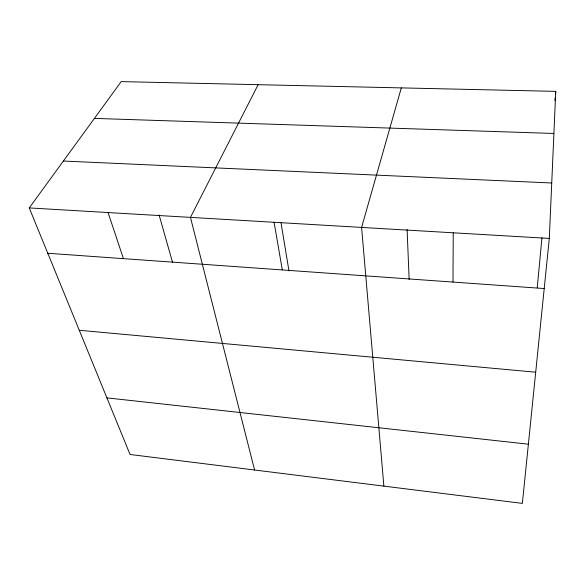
<?xml version="1.0" encoding="UTF-8"?>
<svg xmlns="http://www.w3.org/2000/svg" width="585" height="585" viewBox="0 0 585 585"><rect width="100%" height="100%" fill="white"/><g stroke="black" fill="none" stroke-linecap="round" stroke-linejoin="round"><path stroke-width="0.88" d="M452.987 282.072L453.236 232.793M549.308 238.431L555.75 91.362L121.197 81.607L29.25 207.924L130.046 454.479L522.361 503.392L549.308 238.431L29.25 207.924M537.242 287.761L541.951 237.781M554.894 100.459L555.15 97.724M555.494 94.09L555.75 91.362M401.303 87.896L361.596 227.419L383.884 486.128M258.146 84.679L190.461 217.379L254.585 470.004M94.419 118.397L553.907 133.468M63.385 161.036L551.735 183.003M47.787 253.268L544.211 288.551M79.267 330.269L535.706 372.206M106.909 397.88L528.379 444.183M108.064 212.545L123.435 258.643M159.076 214.936L172.626 262.65M274.094 222.285L282.306 269.934M281.034 222.936L288.975 270.935M407.101 229.422L409.149 279.484"/></g></svg>
